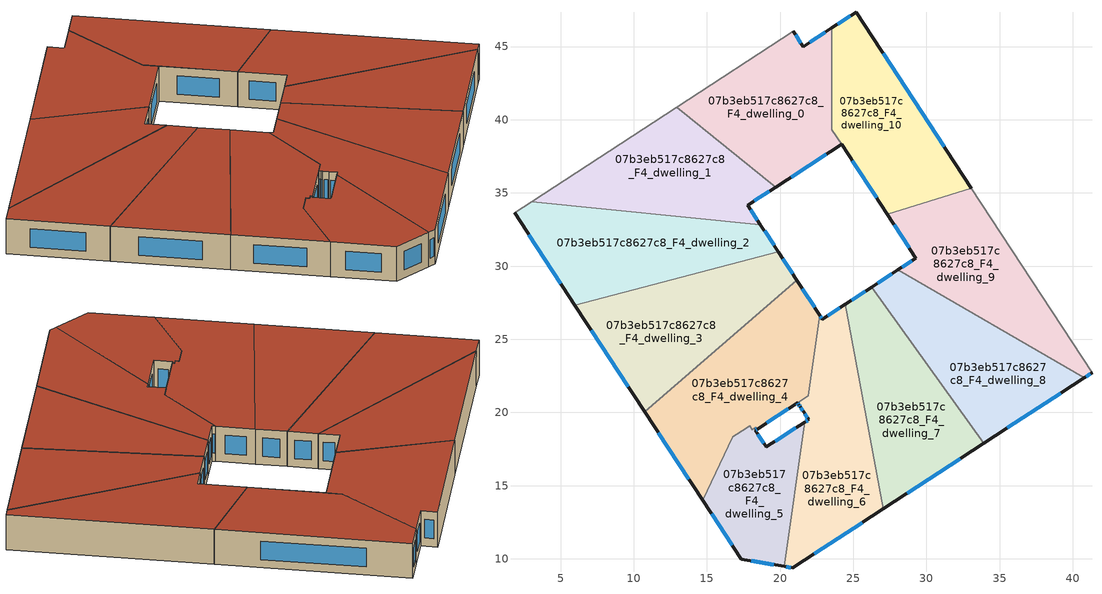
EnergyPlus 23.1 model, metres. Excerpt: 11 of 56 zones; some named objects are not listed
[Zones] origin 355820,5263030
07b3eb517c8627c8_F4_dwelling_0
 floor to 07b3eb517c8627c8_F3_dwelling_0 (EU_floor_Construction): 23.54,46.27 23.54,39.32 24.2,38.31 19.72,35.4 12.92,40.84 20.91,46.03 21.58,44.99 z12
 wall outside (EU_wall_Construction): 23.54,46.27 21.58,44.99 20.91,46.03 / 19.72,35.4 24.2,38.31 z12:15
 wall to 07b3eb517c8627c8_F4_dwelling_1 (EU_wall_Construction): 12.92,40.84 19.72,35.4 z12:15
 wall adiabatic (EU_wall_Construction): 20.91,46.03 12.92,40.84 z12:15
 wall to 07b3eb517c8627c8_F4_dwelling_10 (EU_wall_Construction): 24.2,38.31 23.54,39.32 23.54,46.27 z12:15
 window (EU_Window_Construction): 21.42,45.24 21.07,45.79 / 23.08,45.97 22.04,45.29 / 20.77,36.09 23.15,37.63 z12.7:14.3
 roof outside (EU_roof_Construction): 24.2,38.31 23.54,39.32 23.54,46.27 21.58,44.99 20.91,46.03 12.92,40.84 19.72,35.4 z15
07b3eb517c8627c8_F4_dwelling_1
 floor to 07b3eb517c8627c8_F3_dwelling_1 (EU_floor_Construction): 19.72,35.4 17.8,34.16 18.66,32.84 3.04,34.41 12.92,40.84 z12
 wall outside (EU_wall_Construction): 18.66,32.84 17.8,34.16 19.72,35.4 z12:15
 wall to 07b3eb517c8627c8_F4_dwelling_2 (EU_wall_Construction): 3.04,34.41 18.66,32.84 z12:15
 wall adiabatic (EU_wall_Construction): 12.92,40.84 3.04,34.41 z12:15
 window (EU_Window_Construction): 18.25,34.45 19.27,35.11 / 18.46,33.15 18,33.85 z12.7:14.3
 roof outside (EU_roof_Construction): 18.66,32.84 17.8,34.16 19.72,35.4 12.92,40.84 3.04,34.41 z15
07b3eb517c8627c8_F4_dwelling_10
 floor to 07b3eb517c8627c8_F3_dwelling_10 (EU_floor_Construction): 25.2,47.35 33.06,35.33 27.32,33.53 23.54,39.32 23.54,46.27 z12
 wall outside (EU_wall_Construction): 33.06,35.33 25.2,47.35 23.54,46.27 / 24.2,38.31 27.32,33.53 z12:15
 wall to 07b3eb517c8627c8_F4_dwelling_9 (EU_wall_Construction): 27.32,33.53 33.06,35.33 z12:15
 window (EU_Window_Construction): 24.81,47.1 23.93,46.52 / 31.21,38.15 27.04,44.53 / 24.93,37.19 26.59,34.66 z12.7:14.3
 roof outside (EU_roof_Construction): 33.06,35.33 25.2,47.35 23.54,46.27 23.54,39.32 27.32,33.53 z15
07b3eb517c8627c8_F4_dwelling_2
 floor to 07b3eb517c8627c8_F3_dwelling_2 (EU_floor_Construction): 18.66,32.84 19.88,30.97 5.99,27.33 1.85,33.64 3.04,34.41 z12
 wall outside (EU_wall_Construction): 19.88,30.97 18.66,32.84 / 1.85,33.64 5.99,27.33 z12:15
 wall adiabatic (EU_wall_Construction): 3.04,34.41 1.85,33.64 z12:15
 wall to 07b3eb517c8627c8_F4_dwelling_3 (EU_wall_Construction): 5.99,27.33 19.88,30.97 z12:15
 window (EU_Window_Construction): 19.59,31.41 18.95,32.4 / 2.83,32.16 5.02,28.81 z12.7:14.3
 roof outside (EU_roof_Construction): 19.88,30.97 18.66,32.84 3.04,34.41 1.85,33.64 5.99,27.33 z15
07b3eb517c8627c8_F4_dwelling_3
 floor to 07b3eb517c8627c8_F3_dwelling_3 (EU_floor_Construction): 19.88,30.97 21.15,29.03 10.75,20.05 5.99,27.33 z12
 wall outside (EU_wall_Construction): 21.15,29.03 19.88,30.97 / 5.99,27.33 10.75,20.05 z12:15
 wall to 07b3eb517c8627c8_F4_dwelling_4 (EU_wall_Construction): 10.75,20.05 21.15,29.03 z12:15
 window (EU_Window_Construction): 20.85,29.49 20.18,30.52 / 7.11,25.62 9.63,21.76 z12.7:14.3
 roof outside (EU_roof_Construction): 21.15,29.03 19.88,30.97 5.99,27.33 10.75,20.05 z15
07b3eb517c8627c8_F4_dwelling_4
 floor to 07b3eb517c8627c8_F3_dwelling_4 (EU_floor_Construction): 21.15,29.03 22.72,26.63 21.94,21.14 18.43,18.87 18.35,19 18.1,18.83 17.93,19.08 17.68,18.92 16.78,18.33 14.7,14.02 10.75,20.05 z12
 wall outside (EU_wall_Construction): 10.75,20.05 14.7,14.02 / 22.72,26.63 21.15,29.03 / 18.43,18.87 21.19,20.66 z12:15
 wall to 07b3eb517c8627c8_F4_dwelling_5 (EU_wall_Construction): 17.69,18.92 17.93,19.08 18.1,18.83 18.35,19 18.43,18.87 / 14.7,14.02 16.78,18.33 17.68,18.92 z12:15
 wall to 07b3eb517c8627c8_F4_dwelling_6 (EU_wall_Construction): 21.94,21.15 22.72,26.63 / 21.19,20.66 21.94,21.14 z12:15
 window (EU_Window_Construction): 11.68,18.63 13.77,15.43 / 22.35,27.2 21.52,28.47 / 19.08,19.29 20.55,20.24 z12.7:14.3
 roof outside (EU_roof_Construction): 18.43,18.87 21.94,21.14 22.72,26.63 21.15,29.03 10.75,20.05 14.7,14.02 16.78,18.33 17.68,18.92 17.93,19.08 18.1,18.83 18.35,19 z15
07b3eb517c8627c8_F4_dwelling_5
 floor to 07b3eb517c8627c8_F3_dwelling_5 (EU_floor_Construction): 21.68,19.35 20.27,9.48 17.35,9.97 14.7,14.02 16.78,18.33 17.69,18.92 17.93,19.08 18.1,18.83 18.35,19 18.43,18.87 18.31,18.79 19.05,17.65 z12
 wall outside (EU_wall_Construction): 21.68,19.35 19.05,17.65 18.31,18.79 18.43,18.87 / 14.7,14.02 17.35,9.97 20.27,9.48 z12:15
 wall to 07b3eb517c8627c8_F4_dwelling_6 (EU_wall_Construction): 20.27,9.48 21.68,19.35 z12:15
 window (EU_Window_Construction): 18.88,17.91 18.48,18.52 / 21.06,18.95 19.67,18.05 / 18.04,9.86 19.58,9.6 / 15.32,13.07 16.73,10.92 / 18.34,18.81 18.4,18.85 z12.7:14.3
 roof outside (EU_roof_Construction): 20.27,9.48 21.68,19.35 19.05,17.65 18.31,18.79 18.43,18.87 18.35,19 18.1,18.83 17.93,19.08 17.69,18.92 16.78,18.33 14.7,14.02 17.35,9.97 z15
07b3eb517c8627c8_F4_dwelling_6
 floor to 07b3eb517c8627c8_F3_dwelling_6 (EU_floor_Construction): 24.46,27.4 27.06,13.43 20.87,9.38 20.27,9.48 21.68,19.35 21.95,19.52 21.61,20.04 21.37,20.4 21.28,20.54 21.19,20.66 21.94,21.14 22.72,26.63 22.89,26.38 z12
 wall outside (EU_wall_Construction): 21.19,20.66 21.28,20.54 21.37,20.4 21.61,20.04 21.95,19.52 21.68,19.35 / 24.46,27.4 22.89,26.38 22.72,26.63 / 20.27,9.48 20.87,9.38 27.06,13.43 z12:15
 wall to 07b3eb517c8627c8_F4_dwelling_7 (EU_wall_Construction): 27.06,13.43 24.46,27.4 z12:15
 window (EU_Window_Construction): 21.89,19.48 21.74,19.39 / 21.69,19.92 21.87,19.64 / 21.43,20.31 21.55,20.12 / 21.3,20.5 21.35,20.43 / 21.21,20.63 21.26,20.57 / 22.85,26.44 22.76,26.57 / 24.09,27.16 23.26,26.62 / 22.32,10.33 25.61,12.48 / 20.41,9.46 20.73,9.41 z12.7:14.3
 roof outside (EU_roof_Construction): 27.06,13.43 24.46,27.4 22.89,26.38 22.72,26.63 21.94,21.14 21.19,20.66 21.28,20.54 21.37,20.4 21.61,20.04 21.95,19.52 21.68,19.35 20.27,9.48 20.87,9.38 z15
07b3eb517c8627c8_F4_dwelling_7
 floor to 07b3eb517c8627c8_F3_dwelling_7 (EU_floor_Construction): 26.25,28.57 33.92,17.9 27.06,13.43 24.46,27.4 z12
 wall outside (EU_wall_Construction): 26.25,28.57 24.46,27.4 / 27.06,13.43 33.92,17.9 z12:15
 wall to 07b3eb517c8627c8_F4_dwelling_8 (EU_wall_Construction): 33.92,17.9 26.25,28.57 z12:15
 window (EU_Window_Construction): 25.83,28.3 24.88,27.68 / 28.67,14.48 32.31,16.85 z12.7:14.3
 roof outside (EU_roof_Construction): 33.92,17.9 26.25,28.57 24.46,27.4 27.06,13.43 z15
07b3eb517c8627c8_F4_dwelling_8
 floor to 07b3eb517c8627c8_F3_dwelling_8 (EU_floor_Construction): 40.78,22.38 33.92,17.9 26.25,28.57 28.05,29.74 z12
 wall outside (EU_wall_Construction): 28.05,29.74 26.25,28.57 / 33.92,17.9 40.78,22.38 z12:15
 wall to 07b3eb517c8627c8_F4_dwelling_9 (EU_wall_Construction): 40.78,22.38 28.05,29.74 z12:15
 window (EU_Window_Construction): 27.63,29.46 26.68,28.84 / 35.53,18.95 39.16,21.32 z12.7:14.3
 roof outside (EU_roof_Construction): 40.78,22.38 28.05,29.74 26.25,28.57 33.92,17.9 z15
07b3eb517c8627c8_F4_dwelling_9
 floor to 07b3eb517c8627c8_F3_dwelling_9 (EU_floor_Construction): 33.06,35.33 41.31,22.72 40.78,22.38 28.05,29.74 29.28,30.54 27.32,33.53 z12
 wall outside (EU_wall_Construction): 27.32,33.53 29.28,30.54 28.05,29.74 / 40.78,22.38 41.31,22.72 z12:15
 wall adiabatic (EU_wall_Construction): 41.31,22.72 33.06,35.33 z12:15
 window (EU_Window_Construction): 28.99,30.35 28.34,29.93 / 27.78,32.83 28.82,31.24 / 40.9,22.46 41.18,22.64 z12.7:14.3
 roof outside (EU_roof_Construction): 41.31,22.72 33.06,35.33 27.32,33.53 29.28,30.54 28.05,29.74 40.78,22.38 z15
[Building]
EU S2 Campaign: North Axis=0; Terrain=City; Solar Distribution=FullExterior
[Site:Location]
Budapest.Ferenc.Liszt.Intl.AP: Latitude=47.437; Longitude=19.256; Time Zone=1; Elevation=185
[SizingPeriod:WeatherFileDays]
AnnualSizingPeriod: Begin Month=1; Begin Day of Month=1; End Month=12; End Day of Month=31; Day of Week for Start Day=Monday; Use Weather File Daylight Saving Period=No; Use Weather File Rain and Snow Indicators=No
[MATERIAL]
EU_InternalMass_Material: Roughness=MediumRough; Thickness=0.1; Conductivity=1; Density=1800; Specific Heat=900; Thermal Absorptance=0.9; Solar Absorptance=0.7; Visible Absorptance=0.7
[MATERIAL:NOMASS] Roughness=MediumRough; Thermal Absorptance=0.9; Solar Absorptance=0.7; Visible Absorptance=0.7
Name | Thermal Resistance
EU_wall_NoMass | 0.832559
EU_roof_NoMass | 1.39638
EU_floor_NoMass | 0.872794
[WINDOWMATERIAL:SIMPLEGLAZINGSYSTEM]
EU_Window_SimpleGlazing: UFactor=2.79869; Solar Heat Gain Coefficient=0.75; Visible Transmittance=0.75
[CONSTRUCTION]
EU_wall_Construction: EU_wall_NoMass
EU_roof_Construction: EU_roof_NoMass
EU_floor_Construction: EU_floor_NoMass
EU_Window_Construction: EU_Window_SimpleGlazing
EU_InternalMass_Construction: EU_InternalMass_Material
[ZONE] Type=1; Multiplier=1; Ceiling Height=autocalculate; Floor Area=autocalculate; Part of Total Floor Area=Yes
Name | Volume
07b3eb517c8627c8_F4_dwelling_0 | 204.742
07b3eb517c8627c8_F4_dwelling_1 | 203.305
07b3eb517c8627c8_F4_dwelling_10 | 201.887
07b3eb517c8627c8_F4_dwelling_2 | 220.497
07b3eb517c8627c8_F4_dwelling_3 | 225.249
07b3eb517c8627c8_F4_dwelling_4 | 234.304
07b3eb517c8627c8_F4_dwelling_5 | 131.821
07b3eb517c8627c8_F4_dwelling_6 | 204.621
07b3eb517c8627c8_F4_dwelling_7 | 203.314
07b3eb517c8627c8_F4_dwelling_8 | 203.321
07b3eb517c8627c8_F4_dwelling_9 | 203.306
[INTERNALMASS] Construction=EU_InternalMass_Construction
Name | Zone or ZoneList | Surface Area
07b3eb517c8627c8_F4_dwelling_0_EU_InternalMass | 07b3eb517c8627c8_F4_dwelling_0 | 68.2464
07b3eb517c8627c8_F4_dwelling_1_EU_InternalMass | 07b3eb517c8627c8_F4_dwelling_1 | 67.7684
07b3eb517c8627c8_F4_dwelling_2_EU_InternalMass | 07b3eb517c8627c8_F4_dwelling_2 | 73.5129
07b3eb517c8627c8_F4_dwelling_3_EU_InternalMass | 07b3eb517c8627c8_F4_dwelling_3 | 75.0767
07b3eb517c8627c8_F4_dwelling_4_EU_InternalMass | 07b3eb517c8627c8_F4_dwelling_4 | 78.0994
07b3eb517c8627c8_F4_dwelling_5_EU_InternalMass | 07b3eb517c8627c8_F4_dwelling_5 | 43.9406
07b3eb517c8627c8_F4_dwelling_6_EU_InternalMass | 07b3eb517c8627c8_F4_dwelling_6 | 68.207
07b3eb517c8627c8_F4_dwelling_7_EU_InternalMass | 07b3eb517c8627c8_F4_dwelling_7 | 67.7716
07b3eb517c8627c8_F4_dwelling_8_EU_InternalMass | 07b3eb517c8627c8_F4_dwelling_8 | 67.7737
07b3eb517c8627c8_F4_dwelling_9_EU_InternalMass | 07b3eb517c8627c8_F4_dwelling_9 | 67.769
07b3eb517c8627c8_F4_dwelling_10_EU_InternalMass | 07b3eb517c8627c8_F4_dwelling_10 | 67.2957
[OTHEREQUIPMENT] Fuel Type=Electricity; Design Level Calculation Method=Watts/Area; Power per Zone Floor Area=1; Fraction Latent=0; Fraction Radiant=0; Fraction Lost=0; Carbon Dioxide Generation Rate=0; EndUse Subcategory=EU_Step8_InternalGains
Name | Zone or ZoneList or Space or SpaceList | Schedule
EU_Step8_InternalGain_07b3eb517c8627c8_F4_dwelling_0_f000 | 07b3eb517c8627c8_F4_dwelling_0 | EU_Step8_GainSchedule_07b3eb517c8627c8_F4_dwelling_0_f000
EU_Step8_InternalGain_07b3eb517c8627c8_F4_dwelling_1_f000 | 07b3eb517c8627c8_F4_dwelling_1 | EU_Step8_GainSchedule_07b3eb517c8627c8_F4_dwelling_1_f000
EU_Step8_InternalGain_07b3eb517c8627c8_F4_dwelling_2_f000 | 07b3eb517c8627c8_F4_dwelling_2 | EU_Step8_GainSchedule_07b3eb517c8627c8_F4_dwelling_2_f000
EU_Step8_InternalGain_07b3eb517c8627c8_F4_dwelling_3_f000 | 07b3eb517c8627c8_F4_dwelling_3 | EU_Step8_GainSchedule_07b3eb517c8627c8_F4_dwelling_3_f000
EU_Step8_InternalGain_07b3eb517c8627c8_F4_dwelling_4_f000 | 07b3eb517c8627c8_F4_dwelling_4 | EU_Step8_GainSchedule_07b3eb517c8627c8_F4_dwelling_4_f000
EU_Step8_InternalGain_07b3eb517c8627c8_F4_dwelling_5_f000 | 07b3eb517c8627c8_F4_dwelling_5 | EU_Step8_GainSchedule_07b3eb517c8627c8_F4_dwelling_5_f000
EU_Step8_InternalGain_07b3eb517c8627c8_F4_dwelling_6_f000 | 07b3eb517c8627c8_F4_dwelling_6 | EU_Step8_GainSchedule_07b3eb517c8627c8_F4_dwelling_6_f000
EU_Step8_InternalGain_07b3eb517c8627c8_F4_dwelling_7_f000 | 07b3eb517c8627c8_F4_dwelling_7 | EU_Step8_GainSchedule_07b3eb517c8627c8_F4_dwelling_7_f000
EU_Step8_InternalGain_07b3eb517c8627c8_F4_dwelling_8_f000 | 07b3eb517c8627c8_F4_dwelling_8 | EU_Step8_GainSchedule_07b3eb517c8627c8_F4_dwelling_8_f000
EU_Step8_InternalGain_07b3eb517c8627c8_F4_dwelling_9_f000 | 07b3eb517c8627c8_F4_dwelling_9 | EU_Step8_GainSchedule_07b3eb517c8627c8_F4_dwelling_9_f000
EU_Step8_InternalGain_07b3eb517c8627c8_F4_dwelling_10_f000 | 07b3eb517c8627c8_F4_dwelling_10 | EU_Step8_GainSchedule_07b3eb517c8627c8_F4_dwelling_10_f000
[ZONEVENTILATION:DESIGNFLOWRATE] Schedule=EU_AlwaysOn; Design Flow Rate Calculation Method=AirChanges/Hour; Air Changes per Hour=0.475469; Ventilation Type=Natural; Fan Pressure Rise=0; Fan Total Efficiency=1; Constant Term Coefficient=1; Temperature Term Coefficient=0; Velocity Term Coefficient=0; Velocity Squared Term Coefficient=0; Minimum Indoor Temperature=-100; Maximum Indoor Temperature=100; Delta Temperature=-100; Minimum Outdoor Temperature=-100; Maximum Outdoor Temperature=100; Maximum Wind Speed=40
Name | Zone or ZoneList or Space or SpaceList
EU_ConstantAir_07b3eb517c8627c8_F4_dwelling_0 | 07b3eb517c8627c8_F4_dwelling_0
EU_ConstantAir_07b3eb517c8627c8_F4_dwelling_1 | 07b3eb517c8627c8_F4_dwelling_1
EU_ConstantAir_07b3eb517c8627c8_F4_dwelling_2 | 07b3eb517c8627c8_F4_dwelling_2
EU_ConstantAir_07b3eb517c8627c8_F4_dwelling_3 | 07b3eb517c8627c8_F4_dwelling_3
EU_ConstantAir_07b3eb517c8627c8_F4_dwelling_4 | 07b3eb517c8627c8_F4_dwelling_4
EU_ConstantAir_07b3eb517c8627c8_F4_dwelling_5 | 07b3eb517c8627c8_F4_dwelling_5
EU_ConstantAir_07b3eb517c8627c8_F4_dwelling_6 | 07b3eb517c8627c8_F4_dwelling_6
EU_ConstantAir_07b3eb517c8627c8_F4_dwelling_7 | 07b3eb517c8627c8_F4_dwelling_7
EU_ConstantAir_07b3eb517c8627c8_F4_dwelling_8 | 07b3eb517c8627c8_F4_dwelling_8
EU_ConstantAir_07b3eb517c8627c8_F4_dwelling_9 | 07b3eb517c8627c8_F4_dwelling_9
EU_ConstantAir_07b3eb517c8627c8_F4_dwelling_10 | 07b3eb517c8627c8_F4_dwelling_10
[HVACTEMPLATE:ZONE:IDEALLOADSAIRSYSTEM] System Availability Schedule=EU_AlwaysOn; Maximum Heating Supply Air Temperature=50; Minimum Cooling Supply Air Temperature=13; Maximum Heating Supply Air Humidity Ratio=0.0156; Minimum Cooling Supply Air Humidity Ratio=0.0077; Heating Limit=NoLimit; Cooling Limit=NoLimit; Heating Availability Schedule=EU_AlwaysOn; Cooling Availability Schedule=EU_CoolingOff; Dehumidification Control Type=ConstantSensibleHeatRatio; Cooling Sensible Heat Ratio=0.7; Dehumidification Setpoint=60; Humidification Control Type=None; Humidification Setpoint=30; Outdoor Air Method=None; Outdoor Air Flow Rate per Person=0.00944; Outdoor Air Flow Rate per Zone Floor Area=0; Outdoor Air Flow Rate per Zone=0; Demand Controlled Ventilation Type=None; Outdoor Air Economizer Type=NoEconomizer; Heat Recovery Type=None; Sensible Heat Recovery Effectiveness=0.7; Latent Heat Recovery Effectiveness=0.65
Name | Template Thermostat
07b3eb517c8627c8_F4_dwelling_0 | EU_HeatOnly_07b3eb517c8627c8_F4_dwelling_0
07b3eb517c8627c8_F4_dwelling_1 | EU_HeatOnly_07b3eb517c8627c8_F4_dwelling_1
07b3eb517c8627c8_F4_dwelling_2 | EU_HeatOnly_07b3eb517c8627c8_F4_dwelling_2
07b3eb517c8627c8_F4_dwelling_3 | EU_HeatOnly_07b3eb517c8627c8_F4_dwelling_3
07b3eb517c8627c8_F4_dwelling_4 | EU_HeatOnly_07b3eb517c8627c8_F4_dwelling_4
07b3eb517c8627c8_F4_dwelling_5 | EU_HeatOnly_07b3eb517c8627c8_F4_dwelling_5
07b3eb517c8627c8_F4_dwelling_6 | EU_HeatOnly_07b3eb517c8627c8_F4_dwelling_6
07b3eb517c8627c8_F4_dwelling_7 | EU_HeatOnly_07b3eb517c8627c8_F4_dwelling_7
07b3eb517c8627c8_F4_dwelling_8 | EU_HeatOnly_07b3eb517c8627c8_F4_dwelling_8
07b3eb517c8627c8_F4_dwelling_9 | EU_HeatOnly_07b3eb517c8627c8_F4_dwelling_9
07b3eb517c8627c8_F4_dwelling_10 | EU_HeatOnly_07b3eb517c8627c8_F4_dwelling_10
[SIZING:ZONE] Zone Cooling Design Supply Air Temperature Input Method=SupplyAirTemperature; Zone Cooling Design Supply Air Temperature=13; Zone Heating Design Supply Air Temperature Input Method=SupplyAirTemperature; Zone Heating Design Supply Air Temperature=50; Zone Cooling Design Supply Air Humidity Ratio=0.008; Zone Heating Design Supply Air Humidity Ratio=0.008; Cooling Design Air Flow Method=DesignDay; Cooling Design Air Flow Rate=0; Cooling Minimum Air Flow per Zone Floor Area=0.000762; Cooling Minimum Air Flow=0; Cooling Minimum Air Flow Fraction=0.2; Heating Design Air Flow Method=DesignDay; Heating Design Air Flow Rate=0; Heating Maximum Air Flow per Zone Floor Area=0.002032; Heating Maximum Air Flow=0.141576; Heating Maximum Air Flow Fraction=0.3; Account for Dedicated Outdoor Air System=No; Dedicated Outdoor Air System Control Strategy=NeutralSupplyAir; Dedicated Outdoor Air Low Setpoint Temperature for Design=autosize; Dedicated Outdoor Air High Setpoint Temperature for Design=autosize; Zone Load Sizing Method=Sensible Load Only No Latent Load; Zone Latent Cooling Design Supply Air Humidity Ratio Input Method=HumidityRatioDifference; Zone Cooling Design Supply Air Humidity Ratio Difference=0.005; Zone Latent Heating Design Supply Air Humidity Ratio Input Method=HumidityRatioDifference; Zone Humidification Design Supply Air Humidity Ratio Difference=0.005
07b3eb517c8627c8_F4_dwelling_0; 07b3eb517c8627c8_F4_dwelling_1; 07b3eb517c8627c8_F4_dwelling_2; 07b3eb517c8627c8_F4_dwelling_3; 07b3eb517c8627c8_F4_dwelling_4; 07b3eb517c8627c8_F4_dwelling_5; 07b3eb517c8627c8_F4_dwelling_6; 07b3eb517c8627c8_F4_dwelling_7; 07b3eb517c8627c8_F4_dwelling_8; 07b3eb517c8627c8_F4_dwelling_9; 07b3eb517c8627c8_F4_dwelling_10
[SCHEDULE:CONSTANT]
Name | Hourly Value
EU_AlwaysOn | 1
EU_CoolingOff | 0
[SCHEDULE:FILE] Column Number=1; Rows to Skip at Top=0; Number of Hours of Data=8760; Column Separator=Comma; Interpolate to Timestep=No; Minutes per Item=60; Adjust Schedule for Daylight Savings=Yes
Name | File
EU_Step8_GainSchedule_07b3eb517c8627c8_F4_dwelling_0_f000 | ../../schedules/07b3eb517c8627c8/07b3eb517c8627c8_F4_dwelling_0_f000_gain.csv
EU_Step8_GainSchedule_07b3eb517c8627c8_F4_dwelling_1_f000 | ../../schedules/07b3eb517c8627c8/07b3eb517c8627c8_F4_dwelling_1_f000_gain.csv
EU_Step8_GainSchedule_07b3eb517c8627c8_F4_dwelling_2_f000 | ../../schedules/07b3eb517c8627c8/07b3eb517c8627c8_F4_dwelling_2_f000_gain.csv
EU_Step8_GainSchedule_07b3eb517c8627c8_F4_dwelling_3_f000 | ../../schedules/07b3eb517c8627c8/07b3eb517c8627c8_F4_dwelling_3_f000_gain.csv
EU_Step8_GainSchedule_07b3eb517c8627c8_F4_dwelling_4_f000 | ../../schedules/07b3eb517c8627c8/07b3eb517c8627c8_F4_dwelling_4_f000_gain.csv
EU_Step8_GainSchedule_07b3eb517c8627c8_F4_dwelling_5_f000 | ../../schedules/07b3eb517c8627c8/07b3eb517c8627c8_F4_dwelling_5_f000_gain.csv
EU_Step8_GainSchedule_07b3eb517c8627c8_F4_dwelling_6_f000 | ../../schedules/07b3eb517c8627c8/07b3eb517c8627c8_F4_dwelling_6_f000_gain.csv
EU_Step8_GainSchedule_07b3eb517c8627c8_F4_dwelling_7_f000 | ../../schedules/07b3eb517c8627c8/07b3eb517c8627c8_F4_dwelling_7_f000_gain.csv
EU_Step8_GainSchedule_07b3eb517c8627c8_F4_dwelling_8_f000 | ../../schedules/07b3eb517c8627c8/07b3eb517c8627c8_F4_dwelling_8_f000_gain.csv
EU_Step8_GainSchedule_07b3eb517c8627c8_F4_dwelling_9_f000 | ../../schedules/07b3eb517c8627c8/07b3eb517c8627c8_F4_dwelling_9_f000_gain.csv
EU_Step8_GainSchedule_07b3eb517c8627c8_F4_dwelling_10_f000 | ../../schedules/07b3eb517c8627c8/07b3eb517c8627c8_F4_dwelling_10_f000_gain.csv
